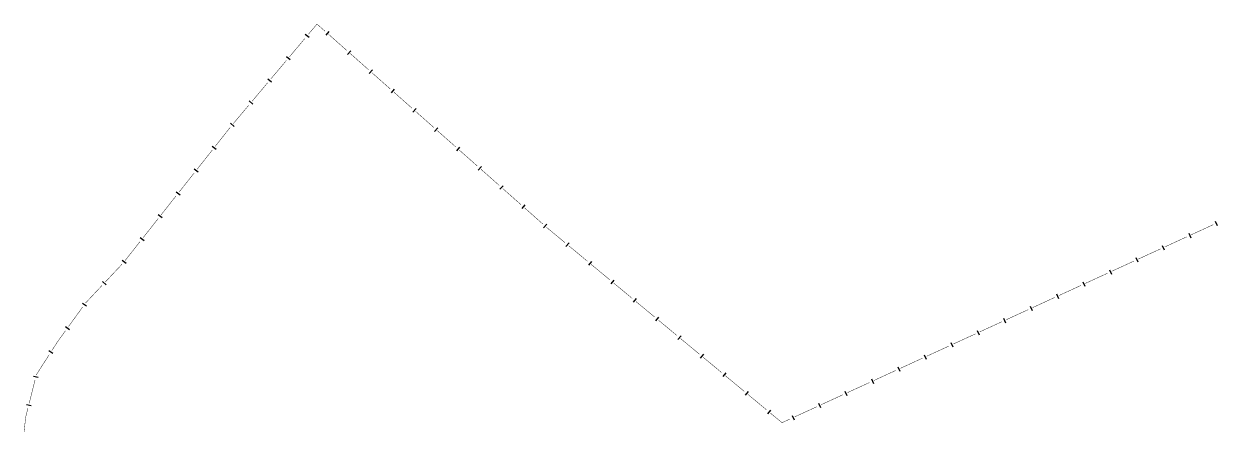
# Model space of a CAD drawing. Extents: x 208948 to 212966, y 4875285 to 4878160.
# Drawn here: x 208951 to 209689, y 4876471 to 4876724 of the extents above; entities that cross this region are included whole.
import ezdxf

# ---------------------------------------------------------------- set-up
doc = ezdxf.new("R2010")
doc.units = 0
doc.header["$LTSCALE"] = 1.5
doc.header["$MEASUREMENT"] = 0
doc.layers.add('LM-LIM-SETORES-BAIRROS', color=7, linetype='CONTINUOUS')

msp = doc.modelspace()

# ---------------------------------------------------------------- linework, layer by layer
at = {"layer": 'LM-LIM-SETORES-BAIRROS'}
for points in [[(209125.199154, 4876717.255357), (209127.495322, 4876715.324655)], [(209139.825756, 4876718.968007), (209137.837167, 4876716.721785)], [(209113.614938, 4876703.47835), (209115.911106, 4876701.547647)], [(209153.303088, 4876707.036472), (209151.314499, 4876704.79025)], [(209166.780419, 4876695.104937), (209164.79183, 4876692.858715)], [(209102.030722, 4876689.701342), (209104.32689, 4876687.770639)], [(209180.257751, 4876683.173401), (209178.269162, 4876680.927179)], [(209090.446506, 4876675.924334), (209092.742674, 4876673.993631)], [(209193.735083, 4876671.241866), (209191.746494, 4876668.995644)], [(209078.862291, 4876662.147326), (209081.158459, 4876660.216624)], [(209207.212414, 4876659.310331), (209205.223825, 4876657.064109)], [(209067.659471, 4876648.000525), (209070.013312, 4876646.140571)], [(209220.689746, 4876647.378796), (209218.701157, 4876645.132574)], [(209056.499743, 4876633.877478), (209058.853584, 4876632.017523)], [(209234.167078, 4876635.447261), (209232.178489, 4876633.201039)], [(209247.644409, 4876623.515726), (209245.65582, 4876621.269504)], [(209045.340015, 4876619.75443), (209047.693856, 4876617.894475)], [(209261.121741, 4876611.58419), (209259.133152, 4876609.337968)], [(209034.188661, 4876605.622347), (209036.544864, 4876603.765384)], [(209274.599073, 4876599.652655), (209272.610484, 4876597.406433)], [(209688.109302, 4876601.589488), (209689.361171, 4876598.863167)], [(209023.046886, 4876591.485131), (209025.403089, 4876589.628169)], [(209671.751377, 4876594.078278), (209673.003245, 4876591.351957)], [(209288.380152, 4876588.149538), (209286.464704, 4876585.840629)], [(209655.393451, 4876586.567068), (209656.645319, 4876583.840747)], [(209011.905111, 4876577.347916), (209014.261314, 4876575.490954)], [(209639.035526, 4876579.055859), (209640.287394, 4876576.329538)], [(209302.233601, 4876576.656847), (209300.318153, 4876574.347938)], [(209622.6776, 4876571.544649), (209623.929468, 4876568.818328)], [(208999.714704, 4876564.285976), (209001.900617, 4876562.231277)], [(209316.087051, 4876565.164156), (209314.171602, 4876562.855248)], [(209606.319674, 4876564.03344), (209607.571543, 4876561.307119)], [(209589.961749, 4876556.52223), (209591.213617, 4876553.795909)], [(208987.377254, 4876550.928923), (208989.807903, 4876549.170531)], [(209329.9405, 4876553.671465), (209328.025051, 4876551.362557)], [(209573.603823, 4876549.011021), (209574.855691, 4876546.2847)], [(209343.793949, 4876542.178774), (209341.878501, 4876539.869866)], [(209557.245897, 4876541.499811), (209558.497766, 4876538.77349)], [(208976.826897, 4876536.345029), (208979.257546, 4876534.586636)], [(209540.887972, 4876533.988601), (209542.13984, 4876531.26228)], [(209357.647398, 4876530.686083), (209355.73195, 4876528.377175)], [(209524.530046, 4876526.477392), (209525.781914, 4876523.751071)], [(208966.568911, 4876521.461441), (208969.092893, 4876519.839864)], [(209371.500848, 4876519.193392), (209369.585399, 4876516.884484)], [(209508.172121, 4876518.966182), (209509.423989, 4876516.239861)], [(209491.814195, 4876511.454973), (209493.066063, 4876508.728652)], [(208957.033639, 4876505.705151), (208959.94298, 4876504.973209)], [(209385.354297, 4876507.700701), (209383.438849, 4876505.391793)], [(209475.456269, 4876503.943763), (209476.708138, 4876501.217442)], [(209399.207746, 4876496.208011), (209397.292298, 4876493.899102)], [(209459.098344, 4876496.432553), (209460.350212, 4876493.706233)], [(208952.641987, 4876488.249109), (208955.551327, 4876487.517167)], [(209442.740418, 4876488.921344), (209443.992286, 4876486.195023)], [(209413.061196, 4876484.71532), (209411.145747, 4876482.406412)], [(209426.382493, 4876481.410134), (209427.634361, 4876478.683813)]]:
    msp.add_lwpolyline(points, dxfattribs=at)
at = {"layer": 'LM-LIM-SETORES-BAIRROS', "const_width": 0.25}
for points in [[(209132.424193, 4876723.517276), (209126.990806, 4876717.055395)], [(209132.841536, 4876723.1478), (209132.424193, 4876723.517276)], [(209137.33398, 4876719.170622), (209132.841536, 4876723.1478)], [(209150.811312, 4876707.239087), (209139.580202, 4876717.182033)], [(209125.060103, 4876714.759227), (209115.40659, 4876703.278388)], [(209164.288644, 4876695.307552), (209153.057534, 4876705.250498)], [(209113.475887, 4876700.98222), (209103.822374, 4876689.50138)], [(209177.765975, 4876683.376017), (209166.534866, 4876693.318962)], [(209101.891671, 4876687.205212), (209092.238158, 4876675.724372)], [(209191.243307, 4876671.444481), (209180.012197, 4876681.387427)], [(209090.307455, 4876673.428204), (209080.653942, 4876661.947364)], [(209204.720639, 4876659.512946), (209193.489529, 4876669.455892)], [(209078.75615, 4876659.624368), (209069.456376, 4876647.855162)], [(209218.19797, 4876647.581411), (209206.966861, 4876657.524357)], [(209067.596422, 4876645.50132), (209058.296649, 4876633.732114)], [(209231.675302, 4876635.649876), (209220.444192, 4876645.592822)], [(209056.436694, 4876631.378273), (209047.136921, 4876619.609067)], [(209245.152634, 4876623.718341), (209233.921524, 4876633.661287)], [(209258.629965, 4876611.786806), (209247.398855, 4876621.729752)], [(209045.276966, 4876617.255225), (209041.557057, 4876612.547543)], [(209041.296407, 4876612.217681), (209035.98575, 4876605.479266)], [(209041.557057, 4876612.547543), (209041.296407, 4876612.217681)], [(209272.107297, 4876599.85527), (209260.876187, 4876609.798216)], [(209034.128787, 4876603.123064), (209024.843975, 4876591.342051)], [(209686.917689, 4876599.391748), (209673.286085, 4876593.132407)], [(209274.887579, 4876597.393876), (209274.353519, 4876597.866681)], [(209275.108251, 4876597.210809), (209274.887579, 4876597.393876)], [(209285.883156, 4876588.272049), (209275.108251, 4876597.210809)], [(209670.559764, 4876591.880539), (209656.928159, 4876585.621197)], [(209022.987013, 4876588.985848), (209013.7022, 4876577.204836)], [(209299.736605, 4876576.779358), (209288.192064, 4876586.356601)], [(209654.201838, 4876584.369329), (209640.570233, 4876578.109988)], [(209637.843912, 4876576.85812), (209624.212308, 4876570.598778)], [(209011.766051, 4876574.916829), (209001.49256, 4876563.987264)], [(209313.590054, 4876565.286667), (209302.045513, 4876574.86391)], [(209621.485987, 4876569.34691), (209607.854382, 4876563.087569)], [(208999.437862, 4876561.801351), (208989.84927, 4876551.600424)], [(209327.443504, 4876553.793976), (209315.898962, 4876563.371219)], [(209605.128061, 4876561.8357), (209591.496456, 4876555.576359)], [(208987.420317, 4876548.429294), (208978.628353, 4876536.276049)], [(208989.263803, 4876550.977569), (208989.17871, 4876550.859943)], [(208989.84927, 4876551.600424), (208989.263803, 4876550.977569)], [(209341.296953, 4876542.301286), (209329.752412, 4876551.878528)], [(209588.770136, 4876554.324491), (209575.138531, 4876548.065149)], [(209355.150402, 4876530.808595), (209343.605861, 4876540.385837)], [(209572.41221, 4876546.813281), (209558.780605, 4876540.55394)], [(208976.86996, 4876533.8454), (208972.180912, 4876527.363669)], [(209556.054284, 4876539.302072), (209542.42268, 4876533.04273)], [(208971.849269, 4876526.905235), (208968.371428, 4876521.49198)], [(208972.180912, 4876527.363669), (208971.849269, 4876526.905235)], [(209369.003851, 4876519.315904), (209357.45931, 4876528.893146)], [(209539.696359, 4876531.790862), (209526.064754, 4876525.531521)], [(208966.749851, 4876518.967998), (208959.18249, 4876507.189413)], [(209523.338433, 4876524.279652), (209509.706828, 4876518.020311)], [(209382.857301, 4876507.823213), (209371.31276, 4876517.400455)], [(209506.980507, 4876516.768443), (209493.348903, 4876510.509102)], [(208958.000348, 4876503.39962), (208954.340637, 4876488.852918)], [(208958.806605, 4876506.604348), (208958.73229, 4876506.30896)], [(208959.18249, 4876507.189413), (208958.806605, 4876506.604348)], [(209396.71075, 4876496.330522), (209385.166209, 4876505.907765)], [(209490.622582, 4876509.257233), (209476.990977, 4876502.997892)], [(209474.264656, 4876501.746024), (209460.633052, 4876495.486682)], [(209410.564199, 4876484.837831), (209399.019658, 4876494.415074)], [(209457.906731, 4876494.234814), (209444.275126, 4876487.975473)], [(208952.388792, 4876481.094678), (208952.156557, 4876480.171586)], [(208953.608695, 4876485.943578), (208952.388792, 4876481.094678)], [(209420.140541, 4876476.893388), (209412.873107, 4876482.922383)], [(209441.548805, 4876486.723605), (209427.9172, 4876480.464263)], [(208952.156557, 4876480.171586), (208951.192603, 4876471.174937)], [(209420.647011, 4876477.125948), (209420.140541, 4876476.893388)], [(209425.190879, 4876479.212395), (209420.647011, 4876477.125948)]]:
    msp.add_lwpolyline(points, dxfattribs=at)

doc.saveas('drawing.dxf')
